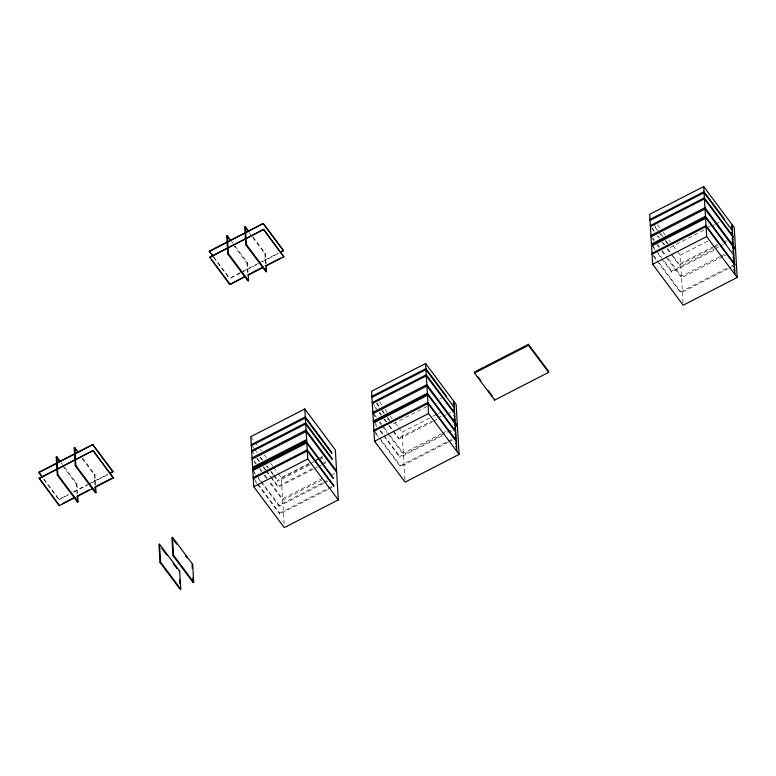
<?xml version="1.0" encoding="UTF-8"?>
<svg xmlns="http://www.w3.org/2000/svg" width="776" height="776" viewBox="0 0 776 776"><rect width="100%" height="100%" fill="white"/><g stroke="black" fill="none" stroke-linecap="round" stroke-linejoin="round"><path stroke-width="0.58" stroke-dasharray="3.88 2.91" d="M247.476 272.57L246.904 263.045L247.486 262.744L233.799 244.421M265.46 263.568L264.878 253.82L265.45 253.519L251.763 235.196M239.968 273.21L229.512 278.584L242.034 271.755M243.082 271.212L258.078 263.52M259.097 262.996L278.293 253.141M241.016 272.677L258.098 263.908M262.191 261.803L279.36 252.986M76.96 493.652L76.388 484.127L76.969 483.836L63.283 465.503M94.944 484.66L94.362 474.902L94.934 474.611L81.247 456.278M68.404 494.836L58.995 499.666L68.385 494.448M73.613 491.771L87.562 484.602M88.58 484.079L107.777 474.223M73.633 492.149L87.581 484.99M91.675 482.885L108.844 474.078M708.275 226.864L710.389 225.777M670.212 247.457L705.161 229.521M711.514 226.262L714.686 224.623M715.753 224.08L719.982 221.907M683.045 302.805L680.222 255.197L709.875 239.978M713.115 247.796L679.223 265.188L679.165 264.17L714.104 246.225M715.171 245.682L717.286 244.595M714.172 247.253L717.344 245.623M723.698 242.355L726.879 240.725M714.036 250.328L671.677 272.075L671.609 271.057L713.978 249.309M715.035 248.766L719.265 246.584M720.332 246.041L723.504 244.411M284.074 524.013L281.319 477.599L308.858 463.466M316.269 459.664L319.45 458.034M320.507 457.481L322.622 456.395M309.595 464.892L277.818 481.207L277.76 480.179L309.537 463.864M310.594 463.32L313.766 461.691M314.823 461.148L318.005 459.518M319.062 458.975L323.301 456.802M319.12 460.003L323.359 457.821M439.711 398.903L441.835 397.816M427.062 406.459L392.113 424.394L389.959 421.504M719.604 256.778L681.473 276.353L667.981 258.282M720.662 256.235L724.9 254.062M722.854 256.497L681.551 277.701L665.924 256.769M723.921 255.954L726.035 254.868M313.126 469.257L278.177 487.192L278.118 486.174L312.01 468.772M323.66 462.787L325.774 461.701M314.183 468.714L317.365 467.074M318.422 466.531L321.594 464.902M322.661 464.358L326.89 462.186M404.956 479.743L402.123 432.135L431.776 416.916M432.833 416.373L437.072 414.19M438.13 413.647L441.311 412.017M728.518 268.418L680.862 292.882L680.804 291.863L727.403 267.933M731.642 265.761L734.814 264.131M729.585 267.875L732.757 266.246M432.707 421.64L398.825 439.041L398.757 438.013L431.592 421.164M437.945 417.895L441.117 416.266M322.826 478.094L282.58 498.755L269.078 480.683M433.765 421.096L436.946 419.467M443.3 416.208L446.481 414.578M447.539 414.035L450.71 412.405M321.846 479.985L282.658 500.103L268.447 481.081M332.429 474.553L334.553 473.467M323.602 483.361L279.118 506.195L279.059 505.166L322.476 482.876M323.543 482.332L326.715 480.703M324.659 482.817L327.841 481.188M327.433 489.656L279.777 514.129L279.719 513.101L327.375 488.637M328.432 488.094L331.614 486.455M328.49 489.113L332.729 486.94M441.505 433.716L403.384 453.291L389.882 435.22M442.562 433.173L445.744 431.543M442.281 435.753L399.921 457.5L399.853 456.482L452.175 429.623M448.635 432.494L451.807 430.864M448.121 442.272L400.464 466.735L400.406 465.707L447.005 441.786M448.062 441.243L452.301 439.07M449.178 441.728L453.417 439.555M657.485 224.759L660.327 228.561M663.17 232.373L665.304 235.225M668.854 239.978L670.27 241.879M673.112 245.682L676.672 250.444M677.38 251.395L680.222 255.197M653.586 224.245L657.903 230.036M660.783 233.896L662.947 236.787M665.827 240.647L667.99 243.538M655.08 227.203L657.97 231.064M658.688 232.024L662.287 236.855M665.168 240.706L667.331 243.606M651.792 227.513L654.672 231.364M658.271 236.195L659.707 238.116M663.315 242.946L664.751 244.876M667.632 248.727L672.676 255.488M673.393 256.449L679.165 264.17M651.85 228.532L654.013 231.432M656.894 235.283L658.329 237.214M661.938 242.044L664.091 244.935M666.972 248.795L670.58 253.616M671.298 254.576L679.223 265.188M653.062 238.31L654.488 240.211M657.33 244.013L661.588 249.717M662.297 250.667L667.273 257.331M651.724 237.747L653.858 240.599M657.408 245.361L658.824 247.263M661.666 251.065L665.216 255.818M652.16 245.003L655.768 249.833M656.486 250.793L661.53 257.545M664.411 261.405L671.609 271.057M652.946 247.001L655.109 249.891M657.99 253.752L660.871 257.613M661.588 258.573L671.677 272.075M653.431 255.207L658.475 261.958M659.193 262.918L680.804 291.863M653.489 256.225L656.38 260.086M657.097 261.056L680.862 292.882M379.396 401.696L382.238 405.499M385.08 409.311L387.205 412.163M390.047 415.965L392.181 418.817M395.023 422.619L397.865 426.431M398.573 427.382L402.123 432.135M376.932 403.113L379.086 406.013M381.967 409.864L384.13 412.764M387.738 417.585L389.891 420.476M249.028 232.596L251.909 236.447M252.636 237.417L264.878 253.82M376.273 403.18L379.154 407.031M382.035 410.892L384.198 413.783M387.079 417.643L389.232 420.543M264.635 258.505L265.528 259.698M372.247 402.521L376.554 408.273M379.415 412.114L381.569 414.985M384.43 418.827L386.584 421.707M389.445 425.539L398.757 438.013M374.459 406.42L376.612 409.301M379.474 413.133L380.909 415.053M383.78 418.894L385.924 421.775M388.795 425.607L392.375 430.408M393.092 431.369L398.825 439.041M374.255 414.287L376.389 417.149M379.939 421.901L381.365 423.803M384.207 427.605L389.174 434.269M372.916 413.734L376.467 418.487M379.309 422.299L381.443 425.151M382.151 426.102L387.127 432.756M387.835 433.706L403.462 454.639M374.061 421.94L377.65 426.732M380.512 430.573L383.383 434.415M384.091 435.375L399.853 456.482M375.555 424.879L376.99 426.8M379.862 430.641L399.921 457.5M374.614 431.175L378.911 436.927M379.629 437.887L400.406 465.707M375.39 433.154L378.261 436.995M381.123 440.826L400.464 466.735M231.636 241.52L233.072 243.451M233.217 244.712L246.904 263.045M213.642 256.972L229.483 278.196M213.662 257.36L229.512 278.584M250.774 436.704L254.334 441.457M255.042 442.407L257.176 445.259M260.009 449.061L261.434 450.972M264.276 454.775L266.401 457.627M270.669 463.33L272.793 466.192M273.511 467.142L277.769 472.846M278.477 473.796L281.319 477.599M251.967 445.637L254.121 448.518M254.838 449.479L257.7 453.31M260.571 457.151L262.715 460.032M267.012 465.784L268.447 467.705M271.309 471.546L273.462 474.417M274.18 475.378L277.76 480.179M259.911 457.219L262.065 460.1M266.362 465.852L267.788 467.773M270.659 471.604L272.803 474.485M273.521 475.445L277.818 481.207M251.608 450.672L254.47 454.503M257.341 458.344L260.202 462.186M263.791 466.977L265.935 469.858M266.653 470.819L278.118 486.174M256.681 458.412L258.835 461.293M263.132 467.045L265.285 469.926M266.003 470.886L270.3 476.639M271.018 477.599L278.177 487.192M254.169 460.711L256.293 463.563M259.853 468.316L261.978 471.168M264.82 474.98L268.37 479.733M254.247 462.06L255.663 463.961M259.931 469.664L261.347 471.565M264.189 475.368L267.739 480.131M252.549 469.674L256.138 474.466M256.846 475.426L279.059 505.166M254.043 472.613L255.479 474.534M258.34 478.375L260.493 481.246M261.211 482.206L279.118 506.195M253.927 478.559L257.506 483.361M258.224 484.321L279.719 513.101M255.42 481.508L256.856 483.419M257.564 484.379L279.777 514.129M82.12 458.5L94.362 474.902M94.119 479.587L95.011 480.78M61.12 462.612L62.555 464.543M62.701 465.804L76.388 484.127M43.844 479.025L58.966 499.288M43.863 479.413L58.995 499.666M265.45 253.519L266.1 264.393M247.486 262.744L248.048 272.269M94.934 474.611L95.584 485.485M76.969 483.836L77.532 493.361"/><path stroke-width="1.16" d="M248.174 274.355L248.543 280.699L247.971 280.99L227.804 253.985L226.737 236.03L227.31 235.739L230.918 240.56M248.883 231.335L245.284 226.514L244.712 226.805L245.779 244.75L265.945 271.765L266.517 271.474L266.168 265.508M212.944 256.39L209.316 251.181L263.326 223.459L283.492 250.464L280.398 252.452M209.336 251.57L263.326 223.459M265.615 266.187L283.87 256.817L263.685 229.415L209.666 257.147L229.861 284.54L245.555 276.489M209.695 257.535L263.685 229.415M227.804 253.985L228.377 253.684L227.31 235.739M245.779 244.75L246.351 244.459L245.284 226.514M281.416 251.54L283.492 250.464M229.861 284.54L244.479 276.644M248.194 274.733L262.521 267.38M265.596 265.799L280.728 258.03M248.213 275.121L263.568 267.235M77.658 495.437L78.037 501.781L77.454 502.082L57.288 475.067L56.221 457.122L56.793 456.821L60.402 461.652M95.652 486.6L96.001 492.556L95.429 492.857L75.262 465.842L74.195 447.897L74.768 447.597L78.366 452.418M42.428 477.482L38.8 472.274L92.81 444.541L112.976 471.556L109.882 473.544M38.819 472.662L92.81 444.541M75.039 497.571L59.345 505.632L39.159 478.239L93.168 450.507L113.354 477.9L95.099 487.279M39.178 478.617L93.168 450.507M57.288 475.067L57.86 474.776L56.793 456.821M75.262 465.842L75.835 465.551L74.768 447.597M110.9 472.623L112.976 471.556M62.458 503.634L73.962 497.726M77.105 496.116L88.939 490.044M113.335 477.521L95.079 486.891L95.235 489.51M77.125 496.504L93.052 488.327M703.687 186.57L649.677 214.292L652.645 264.296L683.19 305.201L737.2 277.469L734.232 227.475L703.687 186.57L706.655 236.573L737.2 277.469M649.978 219.424L703.987 191.701L724.163 218.706L724.221 219.734M650.045 220.452L704.055 192.72L732.369 230.647M650.346 225.583L704.356 197.851L733.174 236.438L733.233 237.466L704.414 198.879L650.404 226.602M304.793 408.971L250.774 436.704L253.752 486.707L284.288 527.602L338.307 499.88L335.329 449.876L304.793 408.971L307.762 458.975L338.307 499.88M650.938 235.448L704.947 207.726L735.483 248.621M651.015 236.796L705.025 209.074L735.57 249.969M251.249 444.677L305.259 416.954L331.769 452.447L331.837 453.475L305.327 417.973L251.317 445.705M651.442 244.042L705.452 216.31L725.628 243.325L725.686 244.353M651.491 244.876L705.5 217.144M651.5 245.071L705.52 217.338L733.834 255.265M251.608 450.672L305.618 422.939L332.128 458.441L332.186 459.47L305.676 423.968L251.666 451.7M651.568 246.089L705.578 218.366M425.597 363.507L371.578 391.23L374.556 441.234L405.091 482.139L459.101 454.406L456.133 404.403L425.597 363.507L428.565 413.511L459.101 454.406M252.035 457.859L306.045 430.127L336.59 471.032M371.888 396.361L425.898 368.639L446.064 395.644L446.132 396.672M651.995 253.277L706.005 225.544L734.814 264.131L734.882 265.159L706.063 226.573L652.053 254.295M371.946 397.39L425.956 369.657L454.28 407.584M252.113 459.198L306.122 431.475L336.668 472.38M372.247 402.521L426.266 374.789L452.767 410.291L452.835 411.309M372.315 403.539L426.325 375.817L454.639 413.734M252.598 467.278L306.607 439.555M252.666 468.5L306.675 440.768M306.559 441.942L252.549 469.674L252.617 470.692L306.627 442.97L306.559 441.942L333.069 477.444L333.137 478.462L306.627 442.97M652.645 264.296L706.655 236.573M372.839 412.386L426.849 384.663L457.394 425.558M372.916 413.734L426.926 386.011L457.471 426.907M253.209 477.599L307.218 449.876L333.728 485.369L333.787 486.397L307.277 450.895L253.267 478.627M373.353 420.98L427.363 393.248L453.873 428.75L453.931 429.778M373.401 421.814L427.411 394.082M373.411 422.008L427.421 394.276L455.735 432.203M373.469 423.027L427.479 395.304M528.427 344.311L474.417 372.043L474.485 373.062L494.651 400.076L548.661 372.344L548.603 371.326L528.427 344.311L528.495 345.339L548.661 372.344M474.485 373.062L528.495 345.339M253.752 486.707L307.762 458.975M373.896 430.214L427.906 402.482L454.416 437.984L454.474 439.012M733.097 246.128L732.243 244.644M373.954 431.233L427.974 403.51L456.288 441.428M172.476 537.312L171.903 537.603L172.97 555.548L193.137 582.563L193.709 582.272L192.652 564.317L172.476 537.312L173.543 555.257L193.709 582.272M159.516 544.18L158.944 544.471L160.011 562.425L180.178 589.43L180.75 589.139L179.683 571.184L159.516 544.18L160.584 562.125L180.75 589.139M374.556 441.234L428.565 413.511M172.97 555.548L173.543 555.257M160.011 562.425L160.584 562.125M454.998 423.065L454.154 421.581M192.652 564.317L192.07 564.608L192.283 568.207M179.111 571.485L179.683 571.184M731.147 226.185L732.185 227.572M731.516 232.334L732.554 233.721M731.884 238.484L732.922 239.881M732.069 241.569L733.107 242.956M732.428 247.719L733.465 249.106M732.612 250.793L733.65 252.19M732.981 256.953L734.018 258.34M733.165 260.028L734.203 261.415M733.524 266.187L734.562 267.575M733.708 269.262L734.746 270.649M733.892 272.337L734.93 273.724L732.01 224.497M478.026 376.864L480.907 380.725M488.104 390.367L492.43 396.158M453.058 403.122L454.096 404.509M453.426 409.272L454.455 410.659M453.785 415.422L454.823 416.819M453.97 418.506L455.008 419.894M454.338 424.656L455.376 426.043M454.523 427.731L455.56 429.128M454.881 433.891L455.919 435.278M455.066 436.966L456.104 438.353M455.434 443.115L456.472 444.512M455.619 446.2L456.657 447.587M455.803 449.275L456.841 450.662L453.911 401.425M263.345 223.847L283.521 250.852M263.704 229.803L283.87 256.817M245.429 227.766L248.31 231.626M246.351 244.459L266.517 271.474M226.737 236.03L228.901 238.921M228.377 253.684L248.543 280.699M209.316 251.181L212.915 256.012M211.829 260.038L229.841 284.161M174.066 540.494L176.947 544.354M185.59 555.926L187.035 557.857M92.829 444.929L113.005 471.944M93.188 450.895L113.354 477.9M161.825 548.331L166.869 555.082M173.349 563.764L176.947 568.585M74.195 447.897L76.358 450.788M75.835 465.551L96.001 492.556M56.221 457.122L59.102 460.973M57.86 474.776L78.037 501.781M38.8 472.274L42.399 477.094M39.159 478.239L59.345 505.632M494.593 399.048L494.651 400.076M265.751 268.418L265.945 271.765M192.855 577.78L193.137 582.563M179.615 579.856L179.828 583.445M77.193 497.62L77.454 502.082"/></g></svg>
